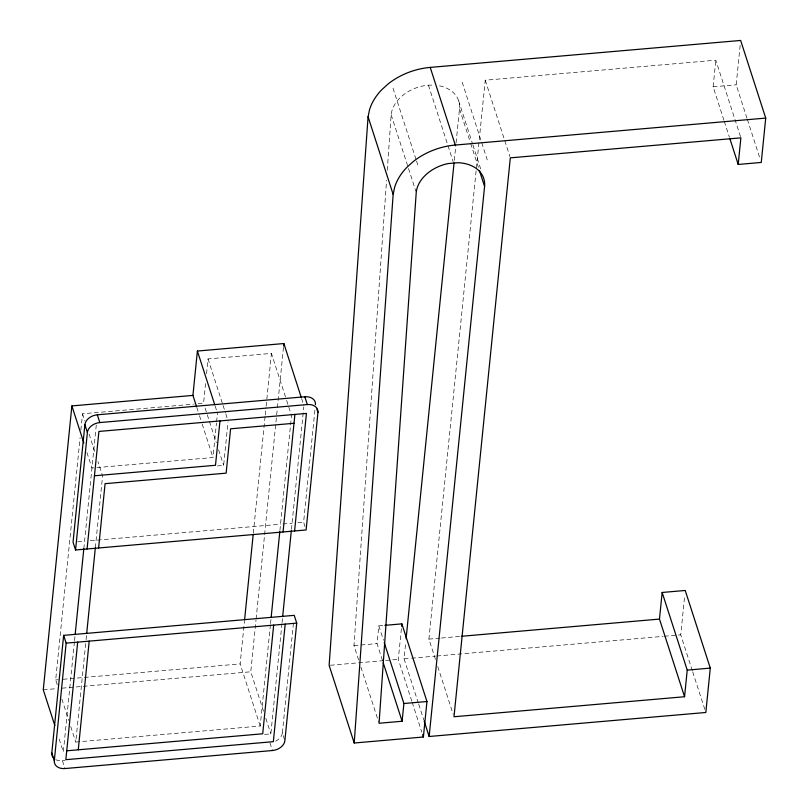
<?xml version="1.0" encoding="UTF-8"?>
<svg xmlns="http://www.w3.org/2000/svg" width="809" height="809" viewBox="0 0 809 809"><rect width="100%" height="100%" fill="white"/><g stroke="black" fill="none" stroke-linecap="round" stroke-linejoin="round"><path stroke-width="0.61" stroke-dasharray="4.04 3.03" d="M358.609 659.952L353.978 645.612L386.56 180.326M387.268 170.234L391.162 114.757A35.495 25.706 -17.9 0 1 427.597 85.218L432.977 85.076M57.237 684.707L55.69 679.924L80.111 437.639M80.87 430.105L82.518 413.783L193.584 404.146M74.428 641.871L63.335 751.915L58.703 737.575M74.549 640.617L75.055 635.621M83.823 548.674L96.413 423.673M270.408 624.851L260.205 726.027L75.753 742.045L85.956 640.859M86.078 639.616L86.583 634.62M95.351 547.673L102.581 475.904L97.95 461.565M205.547 383.567L203.565 403.276L194.827 404.035M206.548 373.707L208.034 358.923L271.44 353.412L286.103 398.807M86.927 452.504L91.943 468.027L212.989 457.52L216.468 423.026M216.59 421.792L217.459 413.166M217.388 465.933L223.628 465.387L227.976 422.268M260.205 726.027L240.142 663.916L244.449 621.17M253.318 533.171L265.109 416.271M265.231 415.007L265.989 407.473M266.121 406.209L271.44 353.412M263.512 711.202L250.78 671.783L255.978 620.22M256.099 618.966L277.275 408.939M277.396 407.685L283.484 347.314M270.53 623.597L271.157 617.348M279.924 530.411L291.503 415.533L286.487 400M264.553 734.441L270.843 733.894L281.937 623.85M282.058 622.606L282.685 616.347M291.452 529.41L303.8 406.907M284.515 739.547L282.371 732.893L293.465 622.849M305.044 526.639L303.608 522.199L315.075 408.403M382.435 660.336L377.034 643.61L378.824 625.873L383.678 625.448M411.801 701.16L398.301 659.355L401.507 627.541M418.344 703.051L404.065 658.85L405.713 642.528M454.314 160.313L455.963 143.992M456.084 142.738L459.502 108.831A35.495 25.706 -17.9 0 0 438.154 85.592M435.464 659.416L428.912 639.11L485.238 80.212L715.803 60.19L740.498 136.64M723.924 120.258L713.123 86.806L715.803 60.19M692.322 670.661L680.743 634.832L684.596 596.638M746.98 118.256L736.18 84.803L740.275 44.151M713.123 86.806L736.18 84.803M77.654 541.818L84.571 541.221M90.335 540.715L280.551 524.202M282.857 523.999L292.079 523.201M297.843 522.705L303.608 522.199M353.978 645.612L377.034 643.61M428.912 639.11L440.187 638.129M441.441 638.018L460.24 636.39M55.69 679.924L58.208 679.712M63.223 679.277L240.142 663.916M43.271 689.804L57.105 688.601M62.131 688.166L250.78 671.783M330.385 665.251L384.467 660.559M385.721 660.447L398.301 659.355M404.065 658.85L410.355 658.304M411.609 658.202L435.505 656.119M436.759 656.018L663.137 636.359M664.391 636.248L680.743 634.832M55.831 759.681A11.832 8.565 -17.9 0 0 62.435 760.784L64.953 760.571M747.364 119.449L760.106 158.867M724.308 121.451L729.324 136.974M692.706 671.864L705.438 711.283M485.238 80.212L509.933 156.663M462.182 82.215L487.261 159.858M458.642 100.751L472.527 143.759M472.911 144.953L481.021 170.032M459.502 108.831L470.302 142.273M470.696 143.476L478.412 167.362M428.426 85.147L453.121 161.598M393.012 88.221L416.17 159.889M416.554 161.092L418.091 165.865M391.162 114.757L408.13 167.311M408.515 168.515L415.846 191.207M437.78 666.586L453.212 714.367M418.728 704.245L423.744 719.777M412.196 702.354L421.833 732.216M378.824 625.873L383.456 640.202M301.605 398.493L303.921 405.653M360.925 667.112L378.673 722.063M208.034 358.923L222.697 404.308M223.082 405.501L225.398 412.671M225.782 413.864L228.098 421.034M215.154 405.997L216.691 410.78M205.112 408.049L216.296 442.695M218.612 449.865L223.628 465.387M196.789 407.352L199.105 414.521M199.489 415.715L201.805 422.885M202.189 424.078L212.989 457.52M265.827 718.372L270.843 733.894M269.943 742.763L272.451 750.53M82.518 413.783L84.834 420.953M89.081 434.089L95.25 453.202M61.868 699.037L68.816 720.536M70.737 726.512L75.753 742.045M62.435 760.784L64.942 768.55M282.371 732.893A11.832 8.565 -17.9 0 1 273.553 742.025"/><path stroke-width="1.21" d="M729.718 138.177L738.202 164.449L761.259 162.447L765.729 118.094L740.65 40.45L430.216 67.4A59.148 42.837 -17.9 0 0 388.148 83.934L381.747 89.738A59.148 42.837 -17.9 0 0 369.521 109.761L368.075 116.759L329.132 665.362L354.211 743.006L423.38 736.999L426.96 701.514L401.881 623.87L384.892 625.347M354.211 743.006L393.154 194.403L394.6 187.405A59.148 42.837 -17.9 0 1 406.826 167.382L413.227 161.578A59.148 42.837 -17.9 0 1 455.295 145.054L765.729 118.094M196.405 406.158L192.926 395.409L71.88 405.916L43.271 689.804L54.85 725.633M51.806 752.916L63.648 635.368L294.213 615.346L296.721 623.112L284.879 740.66A11.832 8.565 -17.9 0 1 272.451 750.53L64.942 768.55A11.832 8.565 -17.9 0 1 54.314 760.682L51.806 752.916A11.832 8.565 -17.9 0 0 52.909 757.224M315.449 404.652A11.832 8.565 -17.9 0 0 304.821 396.784L97.313 414.805A11.832 8.565 -17.9 0 0 84.884 424.674L73.043 542.222L75.55 549.989L306.115 529.966L317.957 412.418L316.885 409.091M54.314 760.682L66.156 643.135L63.648 635.368M75.55 549.989L87.392 432.441L84.884 424.674M75.176 634.367L83.823 548.674M77.684 642.134L65.842 759.681L273.351 741.661L285.193 624.113M87.079 548.987L98.92 431.44L306.429 413.419L294.587 530.967M86.705 633.366L95.351 547.673M78.261 749.801L89.212 641.132M98.607 547.986L105.089 483.671L226.136 473.154L230.605 428.8L294.011 423.289M192.926 395.409L197.396 351.045L283.858 343.542L301.221 397.3M219.967 420.933L215.497 465.286L94.451 475.793M244.581 619.916L253.197 534.436M283.605 346.06L283.858 343.542M271.157 617.348L279.803 531.655M273.664 625.114L262.713 733.793L66.732 750.803M283.059 531.968L294.901 414.42M282.685 616.347L291.331 530.653M401.628 626.318L401.881 623.87M406.088 638.756L454.061 162.831M738.202 164.449L740.882 137.843L510.317 157.856L453.991 716.754L684.556 696.731L659.477 619.087L662.156 592.471L685.213 590.469L710.292 668.113L705.822 712.476L429.144 736.493L484.581 186.475A35.495 25.706 -17.9 0 0 458.056 162.72L448.065 163.58A35.495 25.706 -17.9 0 0 416.241 192.4L379.057 723.256L402.113 721.254L403.903 703.517L384.224 642.589M684.556 696.731L687.235 670.115L662.156 592.471M87.392 432.441A11.832 8.565 -17.9 0 1 99.82 422.571L307.329 404.551A11.832 8.565 -17.9 0 1 317.957 412.418M66.156 643.135L296.721 623.112M461.494 636.279L659.477 619.087M687.235 670.115L710.292 668.113M403.903 703.517L426.96 701.514M479.565 170.942L484.581 186.475M430.216 67.4L455.295 145.054M368.075 116.759L393.154 194.403M424.128 720.971L429.144 736.493M422.611 734.612L423.38 736.999M304.821 396.784L307.329 404.551M383.203 662.723L402.113 721.254M197.396 351.045L214.759 404.803M97.313 414.805L99.82 422.571M71.88 405.916L83.843 442.948"/></g></svg>
